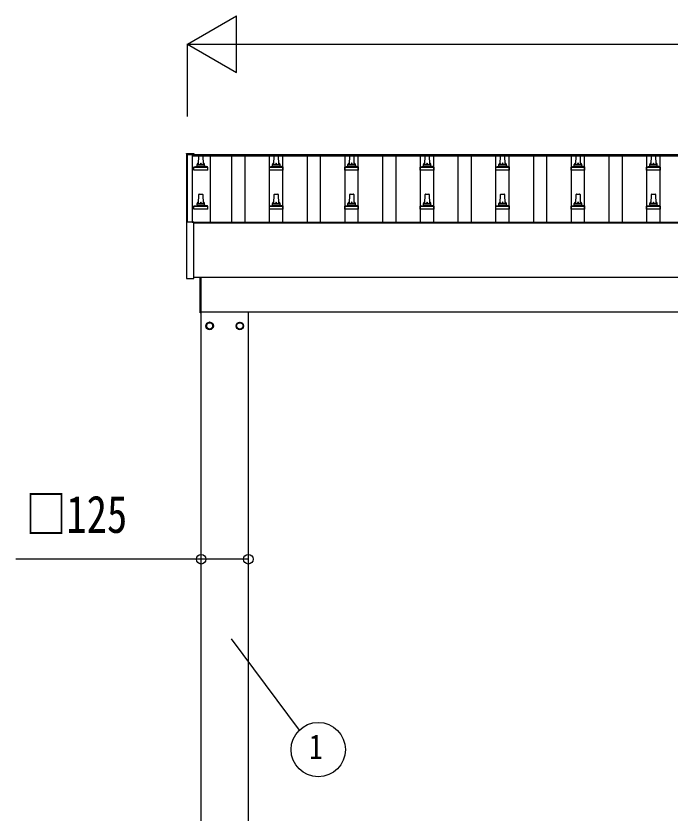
# Model space of a CAD drawing. Units: millimetres, scale not verified. Extents: x -12615 to 12615, y -8910 to 8910.
# Drawn here: x -9958 to -8224, y -1979 to 133 of the extents above; entities that cross this region are included whole.
import ezdxf
from ezdxf.enums import TextEntityAlignment as Align

# ---------------------------------------------------------------- set-up
doc = ezdxf.new("R2010")
doc.units = ezdxf.units.MM
doc.header["$LTSCALE"] = 40
for name, color, linetype in [('0-5_YKK_13', 4, 'Continuous'), ('0-6_YKK_A1', 4, 'Continuous'), ('0-7_YKK_D', 6, 'Continuous')]:
    doc.layers.add(name, color=color, linetype=linetype)
doc.styles.add('ＭＳ ゴシック', font='')
doc.styles.get('ＭＳ ゴシック').set_extended_font_data('MS Gothic')

msp = doc.modelspace()

# ---------------------------------------------------------------- linework, layer by layer
at = {"layer": '0-5_YKK_13'}
for p, q in [((-9505.74, -231.86), (-9487.74, -231.86)), ((-9506.74, -232.38), (-9506.74, -232.98)), ((-9506.74, -232.98), (-9506.74, -414.32)), ((-9486.74, -233.93), (-9486.74, -232.38)), ((-9486.74, -233.04), (-9486.74, -232.98)), ((-9474.44, -260.45), (-9473.71, -236.92)), ((-9472.71, -235.95), (-9464.17, -235.95)), ((-9463.17, -236.92), (-9462.44, -260.45)), ((-9274.44, -260.45), (-9273.71, -236.92)), ((-9272.71, -235.95), (-9264.17, -235.95)), ((-9263.17, -236.92), (-9262.44, -260.45)), ((-9074.44, -260.45), (-9073.71, -236.92)), ((-9072.71, -235.95), (-9064.17, -235.95)), ((-9063.17, -236.92), (-9062.44, -260.45)), ((-8874.44, -260.45), (-8873.71, -236.92)), ((-8872.71, -235.95), (-8864.17, -235.95)), ((-8863.17, -236.92), (-8862.44, -260.45)), ((-8674.44, -260.45), (-8673.71, -236.92)), ((-8672.71, -235.95), (-8664.17, -235.95)), ((-8663.17, -236.92), (-8662.44, -260.45)), ((-8474.44, -260.45), (-8473.71, -236.92)), ((-8472.71, -235.95), (-8464.17, -235.95)), ((-8463.17, -236.92), (-8462.44, -260.45)), ((-8274.44, -260.45), (-8273.71, -236.92)), ((-8272.71, -235.95), (-8264.17, -235.95)), ((-8263.17, -236.92), (-8262.44, -260.45)), ((-9486.69, -275.95), (-9486.69, -268.23)), ((-9486.31, -267.45), (-9450.57, -267.45)), ((-9485.93, -267.26), (-9479.2, -265.63)), ((-9478.82, -265.45), (-9458.06, -265.45)), ((-9478.44, -264.66), (-9478.44, -260.45)), ((-9477.44, -260.45), (-9459.44, -260.45)), ((-9458.44, -264.66), (-9458.44, -260.45)), ((-9450.95, -267.26), (-9457.68, -265.63)), ((-9450.19, -275.95), (-9450.19, -268.23)), ((-9286.69, -275.95), (-9286.69, -268.23)), ((-9286.31, -267.45), (-9250.57, -267.45)), ((-9285.93, -267.26), (-9279.2, -265.63)), ((-9278.82, -265.45), (-9258.06, -265.45)), ((-9278.44, -264.66), (-9278.44, -260.45)), ((-9277.44, -260.45), (-9259.44, -260.45)), ((-9258.44, -264.66), (-9258.44, -260.45)), ((-9250.95, -267.26), (-9257.68, -265.63)), ((-9250.19, -275.95), (-9250.19, -268.23)), ((-9086.69, -275.95), (-9086.69, -268.23)), ((-9086.31, -267.45), (-9050.57, -267.45)), ((-9085.93, -267.26), (-9079.2, -265.63)), ((-9078.82, -265.45), (-9058.06, -265.45)), ((-9078.44, -264.66), (-9078.44, -260.45)), ((-9077.44, -260.45), (-9059.44, -260.45)), ((-9058.44, -264.66), (-9058.44, -260.45)), ((-9050.95, -267.26), (-9057.68, -265.63)), ((-9050.19, -275.95), (-9050.19, -268.23)), ((-8886.69, -275.95), (-8886.69, -268.23)), ((-8886.31, -267.45), (-8850.57, -267.45)), ((-8885.93, -267.26), (-8879.2, -265.63)), ((-8878.82, -265.45), (-8858.06, -265.45)), ((-8878.44, -264.66), (-8878.44, -260.45)), ((-8877.44, -260.45), (-8859.44, -260.45)), ((-8858.44, -264.66), (-8858.44, -260.45)), ((-8850.95, -267.26), (-8857.68, -265.63)), ((-8850.19, -275.95), (-8850.19, -268.23)), ((-8686.69, -275.95), (-8686.69, -268.23)), ((-8686.31, -267.45), (-8650.57, -267.45)), ((-8685.93, -267.26), (-8679.2, -265.63)), ((-8678.82, -265.45), (-8658.06, -265.45)), ((-8678.44, -264.66), (-8678.44, -260.45)), ((-8677.44, -260.45), (-8659.44, -260.45)), ((-8658.44, -264.66), (-8658.44, -260.45)), ((-8650.95, -267.26), (-8657.68, -265.63)), ((-8650.19, -275.95), (-8650.19, -268.23)), ((-8486.69, -275.95), (-8486.69, -268.23)), ((-8486.31, -267.45), (-8450.57, -267.45)), ((-8485.93, -267.26), (-8479.2, -265.63)), ((-8478.82, -265.45), (-8458.06, -265.45)), ((-8478.44, -264.66), (-8478.44, -260.45)), ((-8477.44, -260.45), (-8459.44, -260.45)), ((-8458.44, -264.66), (-8458.44, -260.45)), ((-8450.95, -267.26), (-8457.68, -265.63)), ((-8450.19, -275.95), (-8450.19, -268.23)), ((-8286.69, -275.95), (-8286.69, -268.23)), ((-8286.31, -267.45), (-8250.57, -267.45)), ((-8285.93, -267.26), (-8279.2, -265.63)), ((-8278.82, -265.45), (-8258.06, -265.45)), ((-8278.44, -264.66), (-8278.44, -260.45)), ((-8277.44, -260.45), (-8259.44, -260.45)), ((-8258.44, -264.66), (-8258.44, -260.45)), ((-8250.95, -267.26), (-8257.68, -265.63)), ((-8250.19, -275.95), (-8250.19, -268.23)), ((-9450.19, -275.95), (-9486.69, -275.95)), ((-9250.19, -275.95), (-9286.69, -275.95)), ((-9050.19, -275.95), (-9086.69, -275.95)), ((-8850.19, -275.95), (-8886.69, -275.95)), ((-8650.19, -275.95), (-8686.69, -275.95)), ((-8450.19, -275.95), (-8486.69, -275.95)), ((-8250.19, -275.95), (-8286.69, -275.95)), ((-9474.44, -363.78), (-9473.71, -340.26)), ((-9472.71, -339.28), (-9464.17, -339.28)), ((-9463.17, -340.26), (-9462.44, -363.78)), ((-9274.44, -363.78), (-9273.71, -340.26)), ((-9272.71, -339.28), (-9264.17, -339.28)), ((-9263.17, -340.26), (-9262.44, -363.78)), ((-9074.44, -363.78), (-9073.71, -340.26)), ((-9072.71, -339.28), (-9064.17, -339.28)), ((-9063.17, -340.26), (-9062.44, -363.78)), ((-8874.44, -363.78), (-8873.71, -340.26)), ((-8872.71, -339.28), (-8864.17, -339.28)), ((-8863.17, -340.26), (-8862.44, -363.78)), ((-8674.44, -363.78), (-8673.71, -340.26)), ((-8672.71, -339.28), (-8664.17, -339.28)), ((-8663.17, -340.26), (-8662.44, -363.78)), ((-8474.44, -363.78), (-8473.71, -340.26)), ((-8472.71, -339.28), (-8464.17, -339.28)), ((-8463.17, -340.26), (-8462.44, -363.78)), ((-8274.44, -363.78), (-8273.71, -340.26)), ((-8272.71, -339.28), (-8264.17, -339.28)), ((-8263.17, -340.26), (-8262.44, -363.78)), ((-9486.69, -379.28), (-9486.69, -371.57)), ((-9450.19, -379.28), (-9486.69, -379.28)), ((-9486.31, -370.78), (-9450.57, -370.78)), ((-9485.93, -370.59), (-9479.2, -368.97)), ((-9478.82, -368.78), (-9458.06, -368.78)), ((-9478.44, -367.99), (-9478.44, -363.78)), ((-9477.44, -363.78), (-9459.44, -363.78)), ((-9458.44, -367.99), (-9458.44, -363.78)), ((-9450.95, -370.59), (-9457.68, -368.97)), ((-9450.19, -379.28), (-9450.19, -371.57)), ((-9286.69, -379.28), (-9286.69, -371.57)), ((-9250.19, -379.28), (-9286.69, -379.28)), ((-9286.31, -370.78), (-9250.57, -370.78)), ((-9285.93, -370.59), (-9279.2, -368.97)), ((-9278.82, -368.78), (-9258.06, -368.78)), ((-9278.44, -367.99), (-9278.44, -363.78)), ((-9277.44, -363.78), (-9259.44, -363.78)), ((-9258.44, -367.99), (-9258.44, -363.78)), ((-9250.95, -370.59), (-9257.68, -368.97)), ((-9250.19, -379.28), (-9250.19, -371.57)), ((-9086.69, -379.28), (-9086.69, -371.57)), ((-9050.19, -379.28), (-9086.69, -379.28)), ((-9086.31, -370.78), (-9050.57, -370.78)), ((-9085.93, -370.59), (-9079.2, -368.97)), ((-9078.82, -368.78), (-9058.06, -368.78)), ((-9078.44, -367.99), (-9078.44, -363.78)), ((-9077.44, -363.78), (-9059.44, -363.78)), ((-9058.44, -367.99), (-9058.44, -363.78)), ((-9050.95, -370.59), (-9057.68, -368.97)), ((-9050.19, -379.28), (-9050.19, -371.57)), ((-8886.69, -379.28), (-8886.69, -371.57)), ((-8850.19, -379.28), (-8886.69, -379.28)), ((-8886.31, -370.78), (-8850.57, -370.78)), ((-8885.93, -370.59), (-8879.2, -368.97)), ((-8878.82, -368.78), (-8858.06, -368.78)), ((-8878.44, -367.99), (-8878.44, -363.78)), ((-8877.44, -363.78), (-8859.44, -363.78)), ((-8858.44, -367.99), (-8858.44, -363.78)), ((-8850.95, -370.59), (-8857.68, -368.97)), ((-8850.19, -379.28), (-8850.19, -371.57)), ((-8686.69, -379.28), (-8686.69, -371.57)), ((-8650.19, -379.28), (-8686.69, -379.28)), ((-8686.31, -370.78), (-8650.57, -370.78)), ((-8685.93, -370.59), (-8679.2, -368.97)), ((-8678.82, -368.78), (-8658.06, -368.78)), ((-8678.44, -367.99), (-8678.44, -363.78)), ((-8677.44, -363.78), (-8659.44, -363.78)), ((-8658.44, -367.99), (-8658.44, -363.78)), ((-8650.95, -370.59), (-8657.68, -368.97)), ((-8650.19, -379.28), (-8650.19, -371.57)), ((-8486.69, -379.28), (-8486.69, -371.57)), ((-8450.19, -379.28), (-8486.69, -379.28)), ((-8486.31, -370.78), (-8450.57, -370.78)), ((-8485.93, -370.59), (-8479.2, -368.97)), ((-8478.82, -368.78), (-8458.06, -368.78)), ((-8478.44, -367.99), (-8478.44, -363.78)), ((-8477.44, -363.78), (-8459.44, -363.78)), ((-8458.44, -367.99), (-8458.44, -363.78)), ((-8450.95, -370.59), (-8457.68, -368.97)), ((-8450.19, -379.28), (-8450.19, -371.57)), ((-8286.69, -379.28), (-8286.69, -371.57)), ((-8250.19, -379.28), (-8286.69, -379.28)), ((-8286.31, -370.78), (-8250.57, -370.78)), ((-8285.93, -370.59), (-8279.2, -368.97)), ((-8278.82, -368.78), (-8258.06, -368.78)), ((-8278.44, -367.99), (-8278.44, -363.78)), ((-8277.44, -363.78), (-8259.44, -363.78)), ((-8258.44, -367.99), (-8258.44, -363.78)), ((-8250.95, -370.59), (-8257.68, -368.97)), ((-8250.19, -379.28), (-8250.19, -371.57)), ((-9506.74, -414.33), (-9506.74, -562.33)), ((-9505.74, -413.83), (-9506.24, -413.83)), ((-9487.74, -413.83), (-9505.74, -413.83)), ((-9487.24, -413.83), (-9487.74, -413.83)), ((-9486.74, -562.33), (-9486.74, -414.33)), ((-9506.24, -562.83), (-9487.24, -562.83)), ((-9470.44, -653.87), (-9470.44, -560.21)), ((-9468.44, -560.21), (-9468.44, -653.87)), ((-9468.44, -653.87), (-9470.44, -653.87)), ((-9436.34, -688.12), (-9436.44, -688.12)), ((-9436.34, -688.62), (-9436.44, -688.62)), ((-9373.54, -688.12), (-9373.44, -688.12)), ((-9373.54, -688.62), (-9373.44, -688.62))]:
    msp.add_line(p, q, dxfattribs=at)
for points in [[(-9506.74, -232.38), (-9506.71, -232.19), (-9506.63, -232.06), (-9506.54, -231.98), (-9506.46, -231.92), (-9506.38, -231.89), (-9506.33, -231.88), (-9506.29, -231.88), (-9506.25, -231.87), (-9506.06, -231.86), (-9505.88, -231.86), (-9505.74, -231.86)], [(-9487.74, -231.86), (-9487.55, -231.86), (-9487.38, -231.87), (-9487.24, -231.87), (-9487.17, -231.88), (-9487.11, -231.89), (-9487.02, -231.93), (-9486.89, -232.03), (-9486.8, -232.16), (-9486.79, -232.18)]]:
    msp.add_lwpolyline(points, dxfattribs=at)
for points in [[(-9444.94, -678.56), (-9453.44, -683.47), (-9453.44, -693.28), (-9444.94, -698.19), (-9436.44, -693.28), (-9436.44, -683.47)], [(-9364.94, -678.56), (-9356.44, -683.47), (-9356.44, -693.28), (-9364.94, -698.19), (-9373.44, -693.28), (-9373.44, -683.47)]]:
    msp.add_lwpolyline(points, close=True, dxfattribs=at)
for centre, radius in [((-9444.94, -688.37), 10), ((-9444.94, -688.37), 8.5), ((-9364.94, -688.37), 10), ((-9364.94, -688.37), 8.5)]:
    msp.add_circle(centre, radius, dxfattribs=at)
for centre, radius, start, end in [((-9487.24, -232.38), 0.499, 0.00068, 23.5008), ((-9472.71, -236.95), 1, 90, 178.60509), ((-9464.17, -236.95), 1, 1.39491, 90), ((-9272.71, -236.95), 1, 90, 178.60509), ((-9264.17, -236.95), 1, 1.39491, 90), ((-9072.71, -236.95), 1, 90, 178.60509), ((-9064.17, -236.95), 1, 1.39491, 90), ((-8872.71, -236.95), 1, 90, 178.60509), ((-8864.17, -236.95), 1, 1.39491, 90), ((-8672.71, -236.95), 1, 90, 178.60509), ((-8664.17, -236.95), 1, 1.39491, 90), ((-8472.71, -236.95), 1, 90, 178.60509), ((-8464.17, -236.95), 1, 1.39491, 90), ((-8272.71, -236.95), 1, 90, 178.60509), ((-8264.17, -236.95), 1, 1.39491, 90), ((-9485.69, -268.23), 1, 103.62699, 180), ((-9479.44, -264.66), 1, 283.62699, 0), ((-9474.36, -261.08), 4.13, 90, 171.17633), ((-9477.44, -261.45), 1, 90, 180), ((-9465.11, -260.45), 4.83, 133.60282, 180), ((-9471.77, -260.45), 4.83, 0, 46.39718), ((-9462.53, -261.08), 4.13, 8.82367, 90), ((-9459.44, -261.45), 1, 0, 90), ((-9457.44, -264.66), 1, 180, 256.37301), ((-9451.19, -268.23), 1, 0, 76.37301), ((-9285.69, -268.23), 1, 103.62699, 180), ((-9279.44, -264.66), 1, 283.62699, 0), ((-9274.36, -261.08), 4.13, 90, 171.17633), ((-9277.44, -261.45), 1, 90, 180), ((-9265.11, -260.45), 4.83, 133.60282, 180), ((-9271.77, -260.45), 4.83, 0, 46.39718), ((-9262.53, -261.08), 4.13, 8.82367, 90), ((-9259.44, -261.45), 1, 0, 90), ((-9257.44, -264.66), 1, 180, 256.37301), ((-9251.19, -268.23), 1, 0, 76.37301), ((-9085.69, -268.23), 1, 103.62699, 180), ((-9079.44, -264.66), 1, 283.62699, 0), ((-9074.36, -261.08), 4.13, 90, 171.17633), ((-9077.44, -261.45), 1, 90, 180), ((-9065.11, -260.45), 4.83, 133.60282, 180), ((-9071.77, -260.45), 4.83, 0, 46.39718), ((-9062.53, -261.08), 4.13, 8.82367, 90), ((-9059.44, -261.45), 1, 0, 90), ((-9057.44, -264.66), 1, 180, 256.37301), ((-9051.19, -268.23), 1, 0, 76.37301), ((-8885.69, -268.23), 1, 103.62699, 180), ((-8879.44, -264.66), 1, 283.62699, 0), ((-8874.36, -261.08), 4.13, 90, 171.17633), ((-8877.44, -261.45), 1, 90, 180), ((-8865.11, -260.45), 4.83, 133.60282, 180), ((-8871.77, -260.45), 4.83, 0, 46.39718), ((-8862.53, -261.08), 4.13, 8.82367, 90), ((-8859.44, -261.45), 1, 0, 90), ((-8857.44, -264.66), 1, 180, 256.37301), ((-8851.19, -268.23), 1, 0, 76.37301), ((-8685.69, -268.23), 1, 103.62699, 180), ((-8679.44, -264.66), 1, 283.62699, 0), ((-8674.36, -261.08), 4.13, 90, 171.17633), ((-8677.44, -261.45), 1, 90, 180), ((-8665.11, -260.45), 4.83, 133.60282, 180), ((-8671.77, -260.45), 4.83, 0, 46.39718), ((-8662.53, -261.08), 4.13, 8.82367, 90), ((-8659.44, -261.45), 1, 0, 90), ((-8657.44, -264.66), 1, 180, 256.37301), ((-8651.19, -268.23), 1, 0, 76.37301), ((-8485.69, -268.23), 1, 103.62699, 180), ((-8479.44, -264.66), 1, 283.62699, 0), ((-8474.36, -261.08), 4.13, 90, 171.17633), ((-8477.44, -261.45), 1, 90, 180), ((-8465.11, -260.45), 4.83, 133.60282, 180), ((-8471.77, -260.45), 4.83, 0, 46.39718), ((-8462.53, -261.08), 4.13, 8.82367, 90), ((-8459.44, -261.45), 1, 0, 90), ((-8457.44, -264.66), 1, 180, 256.37301), ((-8451.19, -268.23), 1, 0, 76.37301), ((-8285.69, -268.23), 1, 103.62699, 180), ((-8279.44, -264.66), 1, 283.62699, 0), ((-8274.36, -261.08), 4.13, 90, 171.17633), ((-8277.44, -261.45), 1, 90, 180), ((-8265.11, -260.45), 4.83, 133.60282, 180), ((-8271.77, -260.45), 4.83, 0, 46.39718), ((-8262.53, -261.08), 4.13, 8.82367, 90), ((-8259.44, -261.45), 1, 0, 90), ((-8257.44, -264.66), 1, 180, 256.37301), ((-8251.19, -268.23), 1, 0, 76.37301), ((-9472.71, -340.28), 1, 90, 178.60509), ((-9464.17, -340.28), 1, 1.39491, 90), ((-9272.71, -340.28), 1, 90, 178.60509), ((-9264.17, -340.28), 1, 1.39491, 90), ((-9072.71, -340.28), 1, 90, 178.60509), ((-9064.17, -340.28), 1, 1.39491, 90), ((-8872.71, -340.28), 1, 90, 178.60509), ((-8864.17, -340.28), 1, 1.39491, 90), ((-8672.71, -340.28), 1, 90, 178.60509), ((-8664.17, -340.28), 1, 1.39491, 90), ((-8472.71, -340.28), 1, 90, 178.60509), ((-8464.17, -340.28), 1, 1.39491, 90), ((-8272.71, -340.28), 1, 90, 178.60509), ((-8264.17, -340.28), 1, 1.39491, 90), ((-9485.69, -371.57), 1, 103.62699, 180), ((-9479.44, -367.99), 1, 283.62699, 0), ((-9474.36, -364.41), 4.13, 90, 171.17633), ((-9477.44, -364.78), 1, 90, 180), ((-9465.11, -363.78), 4.83, 133.60282, 180), ((-9471.77, -363.78), 4.83, 0, 46.39718), ((-9462.53, -364.41), 4.13, 8.82367, 90), ((-9459.44, -364.78), 1, 0, 90), ((-9457.44, -367.99), 1, 180, 256.37301), ((-9451.19, -371.57), 1, 0, 76.37301), ((-9285.69, -371.57), 1, 103.62699, 180), ((-9279.44, -367.99), 1, 283.62699, 0), ((-9274.36, -364.41), 4.13, 90, 171.17633), ((-9277.44, -364.78), 1, 90, 180), ((-9265.11, -363.78), 4.83, 133.60282, 180), ((-9271.77, -363.78), 4.83, 0, 46.39718), ((-9262.53, -364.41), 4.13, 8.82367, 90), ((-9259.44, -364.78), 1, 0, 90), ((-9257.44, -367.99), 1, 180, 256.37301), ((-9251.19, -371.57), 1, 0, 76.37301), ((-9085.69, -371.57), 1, 103.62699, 180), ((-9079.44, -367.99), 1, 283.62699, 0), ((-9074.36, -364.41), 4.13, 90, 171.17633), ((-9077.44, -364.78), 1, 90, 180), ((-9065.11, -363.78), 4.83, 133.60282, 180), ((-9071.77, -363.78), 4.83, 0, 46.39718), ((-9062.53, -364.41), 4.13, 8.82367, 90), ((-9059.44, -364.78), 1, 0, 90), ((-9057.44, -367.99), 1, 180, 256.37301), ((-9051.19, -371.57), 1, 0, 76.37301), ((-8885.69, -371.57), 1, 103.62699, 180), ((-8879.44, -367.99), 1, 283.62699, 0), ((-8874.36, -364.41), 4.13, 90, 171.17633), ((-8877.44, -364.78), 1, 90, 180), ((-8865.11, -363.78), 4.83, 133.60282, 180), ((-8871.77, -363.78), 4.83, 0, 46.39718), ((-8862.53, -364.41), 4.13, 8.82367, 90), ((-8859.44, -364.78), 1, 0, 90), ((-8857.44, -367.99), 1, 180, 256.37301), ((-8851.19, -371.57), 1, 0, 76.37301), ((-8685.69, -371.57), 1, 103.62699, 180), ((-8679.44, -367.99), 1, 283.62699, 0), ((-8674.36, -364.41), 4.13, 90, 171.17633), ((-8677.44, -364.78), 1, 90, 180), ((-8665.11, -363.78), 4.83, 133.60282, 180), ((-8671.77, -363.78), 4.83, 0, 46.39718), ((-8662.53, -364.41), 4.13, 8.82367, 90), ((-8659.44, -364.78), 1, 0, 90), ((-8657.44, -367.99), 1, 180, 256.37301), ((-8651.19, -371.57), 1, 0, 76.37301), ((-8485.69, -371.57), 1, 103.62699, 180), ((-8479.44, -367.99), 1, 283.62699, 0), ((-8474.36, -364.41), 4.13, 90, 171.17633), ((-8477.44, -364.78), 1, 90, 180), ((-8465.11, -363.78), 4.83, 133.60282, 180), ((-8471.77, -363.78), 4.83, 0, 46.39718), ((-8462.53, -364.41), 4.13, 8.82367, 90), ((-8459.44, -364.78), 1, 0, 90), ((-8457.44, -367.99), 1, 180, 256.37301), ((-8451.19, -371.57), 1, 0, 76.37301), ((-8285.69, -371.57), 1, 103.62699, 180), ((-8279.44, -367.99), 1, 283.62699, 0), ((-8274.36, -364.41), 4.13, 90, 171.17633), ((-8277.44, -364.78), 1, 90, 180), ((-8265.11, -363.78), 4.83, 133.60282, 180), ((-8271.77, -363.78), 4.83, 0, 46.39718), ((-8262.53, -364.41), 4.13, 8.82367, 90), ((-8259.44, -364.78), 1, 0, 90), ((-8257.44, -367.99), 1, 180, 256.37301), ((-8251.19, -371.57), 1, 0, 76.37301), ((-9506.24, -414.33), 0.5, 90, 180), ((-9487.24, -414.33), 0.5, 0, 90), ((-9506.24, -562.33), 0.5, 180, 270), ((-9487.24, -562.33), 0.5, 270, 0), ((-9444.94, -688.37), 8.6, 171.25399, 188.74601), ((-9444.94, -688.37), 8.6, 111.25399, 128.74601), ((-9444.94, -688.37), 8.6, 231.25399, 248.74601), ((-9444.94, -688.37), 8.6, 51.25399, 68.74601), ((-9444.94, -688.37), 8.6, 291.25399, 308.74601), ((-9444.94, -688.37), 8.6, 1.66581, 8.74601), ((-9444.94, -688.37), 8.6, 351.25399, 358.33419), ((-9364.94, -688.37), 8.6, 171.25399, 178.33419), ((-9364.94, -688.37), 8.6, 181.66581, 188.74601), ((-9364.94, -688.37), 8.6, 111.25399, 128.74601), ((-9364.94, -688.37), 8.6, 231.25399, 248.74601), ((-9364.94, -688.37), 8.6, 51.25399, 68.74601), ((-9364.94, -688.37), 8.6, 291.25399, 308.74601), ((-9364.94, -688.37), 8.6, 351.25399, 8.74601)]:
    msp.add_arc(centre, radius, start, end, dxfattribs=at)
at = {"layer": '0-6_YKK_A1'}
for p, q in [((-9503.44, -234.01), (-9491.44, -234.01)), ((-9503.44, -413.83), (-9503.44, -234.01)), ((-9491.44, -233.93), (-6445.44, -233.93)), ((-9491.44, -233.93), (-9491.44, -237.52)), ((-9491.44, -234.01), (-9491.44, -413.83)), ((-9491.44, -237.52), (-6445.44, -237.52)), ((-9443.44, -236.63), (-9443.44, -413.78)), ((-9385.94, -413.78), (-9385.94, -237.52)), ((-9350.94, -413.78), (-9350.94, -237.52)), ((-9285.94, -413.78), (-9285.94, -237.52)), ((-9250.94, -413.78), (-9250.94, -237.52)), ((-9185.94, -413.78), (-9185.94, -237.52)), ((-9150.94, -413.78), (-9150.94, -237.52)), ((-9085.94, -413.78), (-9085.94, -237.52)), ((-9050.94, -413.78), (-9050.94, -237.52)), ((-8985.94, -413.78), (-8985.94, -237.52)), ((-8950.94, -413.78), (-8950.94, -237.52)), ((-8885.94, -413.78), (-8885.94, -237.52)), ((-8850.94, -413.78), (-8850.94, -237.52)), ((-8785.94, -413.78), (-8785.94, -237.52)), ((-8750.94, -413.78), (-8750.94, -237.52)), ((-8685.94, -413.78), (-8685.94, -237.52)), ((-8650.94, -413.78), (-8650.94, -237.52)), ((-8585.94, -413.78), (-8585.94, -237.52)), ((-8550.94, -413.78), (-8550.94, -237.52)), ((-8485.94, -413.78), (-8485.94, -237.52)), ((-8450.94, -413.78), (-8450.94, -237.52)), ((-8385.94, -413.78), (-8385.94, -237.52)), ((-8350.94, -413.78), (-8350.94, -237.52)), ((-8285.94, -413.78), (-8285.94, -237.52)), ((-8250.94, -413.78), (-8250.94, -237.52)), ((-9491.44, -413.78), (-6445.44, -413.78)), ((-9486.74, -415.33), (-6450.14, -415.33)), ((-6450.14, -560.21), (-9486.74, -560.21)), ((-9468.44, -651.37), (-6572.44, -651.37)), ((-9467.44, -3451.37), (-9467.44, -651.37)), ((-9342.44, -651.37), (-9342.44, -3451.37))]:
    msp.add_line(p, q, dxfattribs=at)
at = {"layer": '0-7_YKK_D'}
for p, q in [((-9503.44, 57.74), (-9373.54, 132.74)), ((-9373.54, -17.26), (-9373.54, 132.74)), ((-9503.44, -133.93), (-9503.44, 58.74)), ((-9503.44, 57.74), (-9373.54, -17.26)), ((-9503.44, 57.74), (-9243.63, 57.74)), ((-9353.44, 57.74), (-6583.44, 57.74)), ((-9387.65, -1517.07), (-9207.85, -1759.71))]:
    msp.add_line(p, q, dxfattribs=at)
msp.add_lwpolyline([(-9342.44, -1306.37), (-9467.44, -1306.37), (-9958.44, -1306.37)], dxfattribs=at)
for centre, radius in [((-9467.44, -1306.37), 12.75), ((-9342.44, -1306.37), 12.75), ((-9157.13, -1810.81), 72)]:
    msp.add_circle(centre, radius, dxfattribs=at)

# ---------------------------------------------------------------- texts
at = {"layer": '0-7_YKK_D', "style": 'ＭＳ ゴシック', "width": 0.8}
for s, height, p in [('□125', 98.97, (-9932.84, -1266.37)), ('1', 65.98, (-9181.13, -1855.81))]:
    msp.add_text(s, height=height, dxfattribs=at).set_placement(p, align=Align.BOTTOM_LEFT)

doc.saveas('drawing.dxf')
